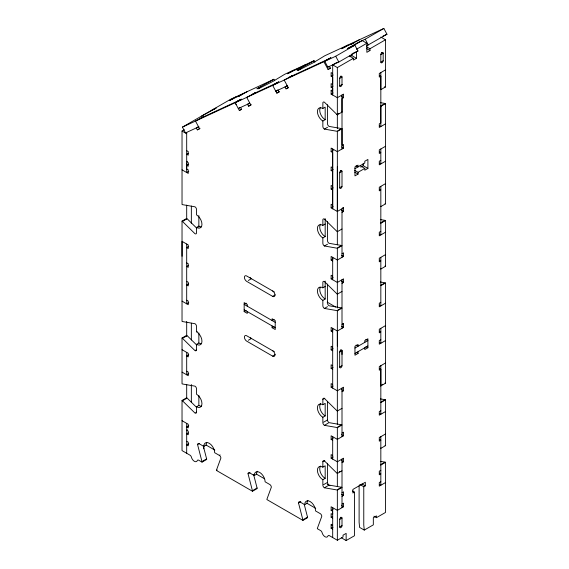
<?xml version="1.0" encoding="UTF-8"?>
<svg xmlns="http://www.w3.org/2000/svg" width="569" height="569" viewBox="0 0 569 569"><rect width="100%" height="100%" fill="white"/><g stroke="black" fill="none" stroke-linecap="round" stroke-linejoin="round"><path stroke-width="0.85" d="M186.689 384.502L186.689 397.752L182.03 400.455L182.03 450.584L189.968 455.164A2.198 1.266 60 0 1 191.426 457.206A4.396 2.539 60 0 0 194.356 461.288A4.396 2.539 60 0 0 197.287 460.584A2.198 1.266 60 0 1 198.752 460.236L202.023 462.128L206.682 459.439A2.198 1.266 60 0 0 206.618 458.884L203.339 446.167M182.03 256.292L182.03 241.348L188.239 244.933L188.239 248.525L186.689 247.629L188.688 246.469M186.689 163.858L186.689 168.936L188.239 169.832L188.239 173.417L182.03 169.832M332.687 513.722L332.687 512.904M332.687 148.986L332.687 208.766L332.687 152.57L331.13 151.674L331.13 148.089L337.346 151.674L343.555 148.089L343.555 144.505L342.005 145.401L342.005 98.593L343.555 97.697L343.555 94.113L337.346 97.697L331.13 94.113L331.13 90.528L331.905 90.073M332.687 95.009L332.687 64.887L337.346 62.192M304.244 504.426L307.523 517.143A2.198 1.266 60 0 1 307.587 517.69L302.928 520.379A2.198 1.266 60 0 0 302.864 519.831L298.49 502.875A2.198 1.266 60 0 1 300.041 501.979L304.7 504.667A7.689 4.438 60 0 1 310.141 501.531A7.689 4.438 60 0 1 315.575 510.941L320.233 513.636A2.198 1.266 60 0 1 321.784 516.325L317.41 528.231A2.191 1.266 60 0 0 317.346 528.708L320.624 530.6A2.198 1.266 60 0 1 322.09 532.641A4.396 2.539 60 0 0 325.013 536.723A4.396 2.539 60 0 0 327.943 536.019A2.198 1.266 60 0 1 329.408 535.671L337.346 540.251L337.346 490.122L342.005 487.434A2.198 1.266 60 0 0 341.556 487.256L329.06 485.087A2.198 1.266 60 0 1 327.509 482.398L327.509 463.251M337.346 345.966L337.346 331.016L343.555 327.431L343.555 323.846L342.78 323.398M342.005 212.351L343.555 211.455L343.555 207.87L337.346 211.455L337.346 131.439L342.005 128.75L342.005 148.986M337.346 128.58L337.346 114.447M356.5 51.722L356.5 58.308L353.392 60.101L353.392 58.308L337.346 67.576L337.346 114.789L342.005 112.1L342.005 95.009M342.005 354.48L342.005 350.746L340.625 349.949M380.362 281.989L385.049 282.807A2.205 1.273 60 0 1 385.49 282.985L385.49 383.236L380.832 385.924L380.832 365.689M379.502 75.407L380.832 76.175L380.832 122.982L379.281 123.878L379.281 127.463L385.49 123.878M380.362 461.338L385.049 462.149A2.198 1.266 60 0 1 385.49 462.327L385.49 512.456L376.429 517.683L373.869 516.204M380.391 206.255A2.205 1.273 60 0 0 380.832 206.583L385.49 203.894L385.49 103.643A2.205 1.273 60 0 0 385.049 103.466L380.362 102.648M380.832 72.59L380.832 89.682L385.49 86.993L385.49 39.78L380.832 37.085M184.32 129.718L182.03 131.041L182.03 204.463A2.198 1.266 60 0 0 182.471 204.648L194.975 206.81A2.198 1.266 60 0 1 196.525 209.499L196.525 214.883A7.689 4.438 60 0 1 201.959 224.3A7.689 4.438 60 0 1 196.525 227.436L196.497 233.126A2.198 1.266 60 0 1 194.975 233.71L182.471 221.448A2.205 1.273 60 0 0 182.03 221.113L186.689 218.425A2.205 1.273 60 0 1 187.13 218.752L196.504 227.956M337.346 131.439A2.191 1.266 60 0 0 336.898 131.261L324.401 129.092A2.198 1.266 60 0 1 322.851 126.403L322.851 121.026A7.689 4.438 60 0 1 317.41 111.609A7.689 4.438 60 0 1 322.851 108.473L322.872 102.776A2.198 1.266 60 0 1 324.401 102.192L336.898 114.461A2.205 1.273 60 0 0 337.346 114.789M327.509 221.618L327.509 240.616A2.198 1.266 60 0 0 329.06 243.304L341.556 245.467A2.191 1.266 60 0 1 342.005 245.652L337.346 248.34A2.191 1.266 60 0 0 336.898 248.162L324.401 245.993A2.198 1.266 60 0 1 322.851 243.304L322.851 237.927A7.689 4.438 60 0 1 317.41 228.51A7.689 4.438 60 0 1 322.851 225.367L322.872 219.677A2.198 1.266 60 0 1 324.401 219.093L336.898 231.363A2.205 1.273 60 0 0 337.346 231.69L342.005 229.001M327.509 284.059L327.509 303.057A2.198 1.266 60 0 0 329.06 305.745L341.556 307.914A2.198 1.266 60 0 1 342.005 308.092L337.346 310.781A2.198 1.266 60 0 0 336.898 310.603L324.401 308.441A2.198 1.266 60 0 1 322.851 305.745L322.851 300.368A7.689 4.438 60 0 1 317.41 290.951A7.689 4.438 60 0 1 322.851 287.814L322.872 282.124A2.198 1.266 60 0 1 324.401 281.534L336.898 293.803A2.205 1.273 60 0 0 337.346 294.137L342.005 291.442M198.595 126.88L185.515 132.933L182.393 127.136L211.54 110.329M235.879 96.865L229.663 100.457L233.525 98.494M240.452 95.286L238.895 96.189L247.415 91.531M202.443 117.328L204.001 116.432L195.48 121.083L199.655 128.807L197.343 129.874L196.305 127.94L198.894 126.446M237.522 101.111L241.384 99.148L235.168 102.733L236.206 104.668M293.59 70.186L287.373 73.771L291.236 71.808M253.682 93.636L255.232 92.74L246.711 97.399L250.865 105.13L248.561 106.197L247.522 104.262L249.464 103.138M298.163 68.607L296.605 69.503L305.126 64.852M275.012 83.771L278.874 81.808L272.665 85.4L276.819 93.131L279.13 92.057L278.092 90.13M197.343 129.874L200.06 128.302M291.172 76.303L292.722 75.407L284.201 80.058L288.362 87.79L286.051 88.856L285.012 86.929L287.082 85.727M347.787 45.122L341.578 48.714L345.44 46.743M240.36 107.335L238.283 108.53L249.827 103.195M352.367 43.543L350.81 44.439L359.331 39.787M327.09 59.695L330.952 57.732L323.875 61.715L182.393 127.136M235.168 102.733L239.329 110.464L241.398 109.269M248.561 106.197L251.278 104.625M351.841 46.566L362.197 40.584L366.856 43.272L366.856 52.334L369.957 50.541L369.957 48.742L385.49 39.78M335.703 56.246L354.864 45.186L357.979 50.99L338.825 62.042L327.858 67.114L324.743 61.317L335.703 56.246L338.825 62.042M354.864 45.186L347.36 48.657L357.709 42.682L365.213 39.211L383.855 28.45L386.97 34.247L366.834 45.705M277.85 90.002L275.78 91.196L287.324 85.855M276.819 93.131L279.407 91.63M286.051 88.856L288.12 87.662M356.5 49.254L366.856 43.272M327.858 67.114L329.238 66.317M349.978 56.694L351.841 55.62L356.5 58.308M323.875 61.715L328.036 69.446L330.625 67.953M188.239 153.367L186.689 154.263L188.239 155.159L188.239 151.574L186.689 150.678M332.687 73.486L331.13 72.59L331.13 76.175L333.199 74.98M187.464 161.29L186.689 161.738L188.239 162.634L188.239 166.219L186.689 165.323L188.688 164.171M339.672 78.422L342.005 77.071L340.447 76.175M380.832 54.652L383.165 53.308L381.763 52.504M331.13 76.175L332.687 77.071L332.687 84.546L331.13 83.65L331.13 87.235L333.199 86.04M188.759 171.326L186.689 172.521L186.689 132.385M331.13 94.113L333.199 92.918M385.49 69.902L379.281 73.486L379.281 77.071L380.832 76.175M322.851 108.473L325.176 107.128L325.176 119.682L322.851 121.026M336.898 114.461L338.839 113.338M384.267 87.114L385.049 86.666A2.205 1.273 60 0 0 385.49 86.993M324.401 129.092L327.509 127.3M337.673 130.813L341.556 128.573A2.191 1.266 60 0 1 342.005 128.75M384.267 103.914L380.391 106.154A2.205 1.273 60 0 1 380.832 106.332L385.49 103.643M182.471 221.448L186.355 219.2M196.525 227.436L198.858 226.092A7.689 4.438 60 0 0 201.44 226.825M331.13 151.674L333.199 150.479M332.687 167.819L331.13 166.923L331.13 170.508L333.199 169.313M339.672 172.748L342.005 171.404L342.005 186.348A1.65 0.953 -60 0 1 340.838 188.367A1.65 0.953 -60 0 1 339.672 187.692L339.672 172.748A1.65 0.953 -60 0 1 340.838 170.728A1.65 0.953 -60 0 1 342.005 171.404L340.447 170.508M385.49 146.297L379.281 149.882L379.281 153.466L380.832 152.57L379.502 151.802M354.9 168.737L364.793 163.026L364.793 161.233L367.901 159.441L367.901 168.41L364.793 170.202L364.793 168.41L360.134 165.721M188.439 265.446L186.689 266.456L188.239 267.352L188.239 263.767L186.689 262.871M360.753 167.151L363.242 165.721L367.901 168.41M354.736 170.373L358.065 172.293L364.793 168.41M332.687 186.348L331.13 185.451L331.13 189.036L333.199 187.841M380.832 160.344L379.281 161.24L379.281 164.825L385.49 161.24M358.065 172.293L358.065 174.086L354.956 175.878L354.956 166.916L358.065 165.124L358.065 166.916L356.066 165.764M339.672 187.692L342.005 186.348M188.688 283.839L186.689 284.991L188.239 285.887L188.239 282.295L186.689 281.399M332.687 205.181L331.13 204.285L331.13 207.87L333.199 206.675M385.49 183.659L379.281 187.244L379.281 190.835L380.832 189.939L379.502 189.164M188.759 302.623L186.689 303.818L186.689 244.037M322.851 225.367L325.176 224.022M248.297 280.503L251.406 278.71A3.293 1.899 60 0 1 250.125 277.537M322.851 237.927L325.176 236.576L325.176 218.645M324.401 245.993L327.509 244.201M337.673 247.714L341.556 245.467M384.267 220.808L380.391 223.055A2.205 1.273 60 0 1 380.832 223.233L385.49 220.544L385.49 266.335L380.832 269.03A2.205 1.273 60 0 1 380.604 268.881M195.75 412.603L196.525 412.155L196.525 406.778A7.689 4.438 60 0 0 201.959 403.641A7.689 4.438 60 0 0 196.525 394.225L196.525 388.84A2.198 1.266 60 0 0 194.975 386.152L182.471 383.99A2.198 1.266 60 0 1 182.03 383.805L182.03 338.014L186.689 335.326A2.198 1.266 60 0 1 187.13 335.653L196.504 344.857M182.03 338.014A2.198 1.266 60 0 1 182.471 338.342L186.355 336.101M195.75 350.163L196.525 349.715L196.525 344.337A7.689 4.438 60 0 0 201.959 341.194A7.689 4.438 60 0 0 196.525 331.784L197.301 331.336M246.235 303.213L244.165 304.408L275.232 322.346M342.005 253.753L343.555 252.856L343.555 256.441L337.346 260.026L331.13 256.441L331.13 260.026L333.199 258.831M380.832 231.334L379.281 232.23L379.281 235.815L385.49 232.23M247.259 306.207L247.259 304.415L244.158 302.623L244.158 311.592L246.149 310.439M274.244 291.897L246.747 276.022A3.293 1.899 60 0 0 244.414 277.366A3.293 1.899 60 0 0 246.747 281.399L272.629 296.349L275.218 294.849M196.525 344.337L198.858 342.993A7.689 4.438 60 0 0 201.44 343.726M188.759 354.786L186.689 355.981L188.239 356.877L188.239 353.285L182.03 349.7M332.687 276.171L331.13 275.275L331.13 278.86L333.199 277.665M322.851 287.814L325.176 286.47M385.49 254.649L379.281 258.234L379.281 261.825L380.832 260.929L379.502 260.154M274.109 319.401L272.11 320.56L272.11 318.761L275.218 320.56L275.218 329.522L272.11 327.73L272.11 325.937M342.005 283.341L343.555 282.444L343.555 278.86L337.346 282.444L331.13 278.86M188.759 373.613L186.689 374.807L186.689 352.389M248.297 340.283L251.406 338.491A3.293 1.899 60 0 1 250.545 337.808M272.11 327.73L274.109 326.578M322.851 300.368L325.176 299.024L325.176 281.086M324.401 308.441L327.509 306.641M337.673 310.155L341.556 307.914M384.267 283.255L380.391 285.496A2.205 1.273 60 0 1 380.832 285.674L385.49 282.985M182.03 400.455A2.198 1.266 60 0 1 182.471 400.789L186.355 398.549M274.244 351.678L246.747 335.802A3.293 1.899 60 0 0 244.414 337.147A3.293 1.899 60 0 0 246.747 341.18L272.629 356.13L275.218 354.629M196.525 406.778L198.858 405.434A7.689 4.438 60 0 0 201.44 406.166M337.346 331.016L331.13 327.431L331.13 331.016L333.128 329.864M342.005 324.743L343.555 323.846M380.832 302.324L379.281 303.22L379.281 306.805L385.49 303.22M188.759 425.776L186.689 426.97L188.239 427.867L188.239 424.275L182.03 420.69M187.464 429.808L186.689 430.256L188.239 431.153L188.239 434.737L186.675 433.834L188.225 432.938M332.687 347.161L331.13 346.265L331.13 349.85L333.128 348.697M339.672 352.09L342.005 350.746L342.005 365.689A1.65 0.953 -60 0 1 340.838 367.709A1.65 0.953 -60 0 1 339.672 367.033L339.672 352.09A1.65 0.953 -60 0 1 340.838 350.07A1.65 0.953 -60 0 1 342.005 350.746M385.49 325.639L379.281 329.223L379.281 332.815L380.832 331.912L379.502 331.144M188.759 443.706L186.689 444.901L188.239 445.797L188.239 442.213L186.675 441.309M354.956 348.05L367.901 340.575L365.831 339.38M354.956 353.427L367.901 345.959M202.023 462.128A2.198 1.266 60 0 0 201.959 461.573L197.585 444.617L199.527 443.5M332.687 365.689L331.13 364.793L331.13 368.385L333.128 367.225M380.832 339.686L379.281 340.582L379.281 344.174L385.49 340.582M358.065 351.635L358.065 353.427L354.956 355.22L354.956 346.258L358.065 344.465L358.065 346.258L356.066 345.106M364.793 342.367L364.793 340.575L367.901 338.783L367.901 347.751L364.793 349.544L364.793 347.751M339.672 367.033L342.005 365.689M197.585 444.617A2.198 1.266 60 0 1 199.143 443.72L203.802 446.409L206.127 445.065A7.689 4.438 60 0 1 206.739 442.533M202.735 461.125L206.618 458.884M332.687 384.523L331.13 383.627L331.13 387.212L333.128 386.059M203.802 446.409A7.689 4.438 60 0 1 209.236 443.272A7.689 4.438 60 0 1 214.669 452.689L219.328 455.378L220.111 454.93M385.49 363.001L379.281 366.585L379.281 370.177L380.832 369.281L380.832 414.26L379.452 413.464M327.509 401.821L327.509 419.958A2.198 1.266 60 0 0 329.06 422.646L341.556 424.808A2.198 1.266 60 0 1 342.005 424.993L337.346 427.682A2.198 1.266 60 0 0 336.898 427.504L324.401 425.335A2.198 1.266 60 0 1 322.851 422.646L322.851 417.269A7.689 4.438 60 0 1 317.41 407.852A7.689 4.438 60 0 1 322.851 404.715L322.851 399.331L324.792 398.215M342.005 391.692L343.555 390.796L343.555 387.212L337.346 390.796L331.13 387.212M322.851 404.715L325.176 403.364L325.176 415.925L322.851 417.269M253.575 474.446L257.074 488.01A2.198 1.266 60 0 1 257.138 488.565L252.48 491.253L216.448 470.449L217.223 470.001M381.941 384.701L382.717 384.253M342.005 408.343L337.346 411.031A2.198 1.266 60 0 1 336.898 410.704L324.401 398.435A2.198 1.266 60 0 0 322.851 399.331M323.626 422.198L327.509 419.958M324.401 425.335L328.285 423.094M252.48 491.253A2.198 1.266 60 0 0 252.416 490.706L248.041 473.742L249.976 472.626M337.673 427.056L341.556 424.808M381.166 401.949L385.049 399.701A2.198 1.266 60 0 1 385.49 399.886L385.49 445.676L380.832 448.372A2.198 1.266 60 0 1 380.497 448.13M248.041 473.742A2.198 1.266 60 0 1 249.592 472.846L254.251 475.542L256.583 474.197A7.689 4.438 60 0 1 257.465 471.274M385.49 399.886L380.832 402.575A2.198 1.266 60 0 0 380.384 402.397M342.005 433.094L343.555 432.198L343.555 435.783L337.346 439.368L331.13 435.783L331.13 439.368L333.199 438.173M380.832 410.676L379.281 411.572L379.281 415.157L385.49 411.572M253.191 490.258L257.074 488.01M337.346 490.122A2.198 1.266 60 0 0 336.898 489.945L324.401 487.782A2.198 1.266 60 0 1 322.851 485.087L322.851 479.71A7.689 4.438 60 0 1 317.41 470.293A7.689 4.438 60 0 1 322.851 467.156L322.851 461.772L324.792 460.655M332.687 455.513L331.13 454.617L331.13 458.201L333.199 457.007M322.851 467.156L325.176 465.812L325.176 478.365L322.851 479.71M385.49 433.991L379.281 437.575L379.281 441.167L380.832 440.271L379.502 439.503M342.005 462.682L343.555 461.786L343.555 458.201L337.346 461.786L331.13 458.201M339.231 471.801L340.006 471.352M342.005 470.783L337.346 473.479A2.198 1.266 60 0 1 336.898 473.145L324.401 460.876A2.198 1.266 60 0 0 322.851 461.772M323.626 484.639L327.509 482.398M324.401 487.782L328.285 485.535M298.49 502.875L300.816 501.531M304.7 504.667L307.032 503.323A7.689 4.438 60 0 1 307.914 500.4M337.673 489.496L341.556 487.256M381.166 464.389L385.049 462.149M385.49 462.327L380.832 465.015A2.198 1.266 60 0 0 380.384 464.837M342.005 492.726L343.555 491.829L343.555 495.414L342.005 496.31M380.832 470.307L379.281 471.203L379.281 474.795L380.832 473.892L379.502 473.124M303.64 519.383L307.523 517.143M341.485 537.861L346.144 540.55L354.451 535.756L354.451 492.114L352.901 493.01L352.901 489.425L365.326 482.249L365.326 485.841L363.769 486.737L359.779 484.425M342.005 504.084L343.555 503.188L343.555 506.773L337.346 510.357L331.13 506.773L331.13 510.357L333.199 509.163M380.832 481.666L379.281 482.562L379.281 486.146L385.49 482.562M332.687 514.547L331.13 513.651L331.13 517.235L332.687 516.339M339.672 519.476L342.005 518.131L342.005 525.827C342.154 526.894 340.042 528.757 339.672 527.171L339.672 519.476A1.65 0.953 -60 0 1 340.838 517.463A1.65 0.953 -60 0 1 342.005 518.131L340.447 517.235M332.687 529.191L331.13 528.295L331.13 524.71L331.905 524.262M331.13 528.295L333.071 527.171M339.672 526.951L342.005 525.607M337.346 540.251L343.036 536.965L343.036 535.173L346.144 533.373L346.144 540.55M359.11 485.784L359.11 522.306L359.608 527.399L364.267 530.088L373.328 524.86L373.328 517.683L376.429 515.891L376.429 517.683M274.685 80.734L273.909 79.283L256.889 88.792L260.73 87.043L258.006 88.828L259.329 88.316L273.156 81.267L284.621 74.333L314.095 60.705L314.87 62.156M314.095 60.705L297.075 70.207L300.916 68.465L298.192 70.243L299.522 69.738L313.341 62.69L324.807 55.748L383.855 28.45M273.909 79.283L230.545 99.333L211.903 110.094L216.142 108.131L201.547 116.076M231.22 99.561L242.757 94.219M288.924 72.875L300.468 67.54M343.128 47.817L354.672 42.476M200.153 118.388L239.826 100.044M251.37 94.703L277.323 82.704M288.86 77.37L328.533 59.027M383.015 36.075L386.97 34.247M352.73 53.415L357.979 50.99M239.329 110.464L241.633 109.397L240.595 107.463M328.036 69.446L330.34 68.38L329.302 66.445M341.556 128.573L329.06 126.403A2.198 1.266 60 0 1 327.509 123.715L327.509 104.717M380.362 219.549L385.049 220.359A2.205 1.273 60 0 1 385.49 220.544M380.362 398.89L385.049 399.701M381.763 52.426L383.165 53.23L383.165 60.783L380.832 62.128L380.832 54.574A1.65 0.953 -60 0 1 381.998 52.561A1.65 0.953 -60 0 1 383.165 53.23M366.628 46.822L369.957 48.742M366.628 48.614L369.957 50.541M349.402 56.004L353.392 58.308M332.687 64.887L337.346 67.576M331.13 87.235L332.687 88.131L332.687 91.424L331.13 90.528M341.556 96.545L343.555 97.697M379.452 125.77L380.832 126.567L380.832 106.332M379.452 163.132L380.832 163.929L380.832 148.986M341.485 146.894L343.555 148.089M354.736 172.165L358.065 174.086M331.13 170.508L332.687 171.404M331.13 189.036L332.687 189.932M342.78 207.422L343.555 207.87M341.485 210.26L343.555 211.455M379.452 234.122L380.832 234.919L380.832 186.348M331.13 207.87L337.346 211.455M182.03 131.041L186.689 133.729M341.556 255.289L343.555 256.441M331.13 260.026L332.687 260.922M341.556 281.292L343.555 282.444M379.452 305.112L380.832 305.909L380.832 257.337M327.182 302.125L335.603 306.99M379.452 342.474L380.832 343.271L380.832 328.327M341.485 326.236L343.555 327.431M365.903 346.599L367.901 347.751M331.13 331.016L332.687 331.912M356.735 352.659L358.065 353.427M379.502 368.513L380.832 369.281M331.13 349.85L332.687 350.746M244.165 309.792L275.232 327.723M244.158 311.592L247.259 313.384L247.259 311.592M331.13 368.385L332.687 369.281M186.689 300.233L188.239 301.129L188.239 304.714L182.03 301.129M341.485 389.601L343.555 390.796M341.556 434.631L343.555 435.783M331.13 439.368L332.687 440.271M186.689 371.223L188.239 372.119L188.239 375.704L182.03 372.119M341.556 460.634L343.555 461.786M379.452 484.454L380.832 485.25L380.832 436.679M361.998 483.913L365.326 485.841M352.453 490.962L354.451 492.114M327.253 484.212L329.899 485.741M341.556 494.262L343.555 495.414M341.485 505.578L343.555 506.773M331.13 510.357L332.687 511.261M206.127 445.065L214.826 450.086M256.583 474.197L264.549 478.799M307.032 503.323L315.731 508.345M331.13 517.235L332.701 518.139M331.13 524.71L332.701 525.614M302.928 520.379L266.897 499.575A2.198 1.266 60 0 1 266.961 499.105L271.335 487.199A2.198 1.266 60 0 0 269.784 484.504L265.126 481.815A7.689 4.438 60 0 0 259.684 472.398A7.689 4.438 60 0 0 254.251 475.542M182.471 338.342L194.975 350.611A2.198 1.266 60 0 0 196.525 349.715M196.504 407.297L187.13 398.094A2.198 1.266 60 0 0 186.689 397.767M182.471 400.789L194.975 413.051A2.198 1.266 60 0 0 196.525 412.155M365.213 39.211L368.335 45.008M364.267 530.088L363.769 524.995L363.769 486.737M363.242 163.275L363.242 165.721M351.841 53.97L351.841 55.62M342.005 208.766L342.005 257.337M342.005 279.756L342.005 328.327M342.005 388.108L342.005 436.679M342.005 459.098L342.005 507.669M337.346 166.625L337.346 244.898M337.346 248.34L337.346 307.957M337.346 310.781L337.346 424.239M337.346 427.682L337.346 486.502M332.687 257.337L332.687 279.756M332.687 328.327L332.687 388.108M332.687 436.679L332.687 459.098M332.687 507.669L332.687 537.563M203.794 446.153L203.794 448.777M198.858 215.63L198.858 227.173M198.858 332.943L198.858 342.993M198.858 395.391L198.858 405.434M196.525 331.784L196.525 326.4A2.198 1.266 60 0 0 194.975 323.711L182.471 321.549A2.198 1.266 60 0 1 182.03 321.364L182.03 221.113M191.348 206.028L191.348 223.66M191.348 323.213L191.348 339.949M191.348 384.537L191.348 402.212M186.689 205.103L186.689 219.207M186.689 321.407L186.689 336.379M186.689 423.379L186.689 453.273M385.49 203.894A2.205 1.273 60 0 1 385.049 203.56M385.49 266.335A2.205 1.273 60 0 1 385.049 266.007M385.49 383.236A2.198 1.266 60 0 1 385.049 382.901M380.832 385.924A2.198 1.266 60 0 1 380.384 385.597M385.49 445.676A2.198 1.266 60 0 1 385.049 445.349M272.629 290.965A3.293 1.899 60 0 1 274.962 294.998A3.293 1.899 60 0 1 272.629 296.349M272.629 350.746A3.293 1.899 60 0 1 274.962 354.779A3.293 1.899 60 0 1 272.629 356.13M342.005 112.1A2.205 1.273 60 0 1 341.556 111.773M325.176 119.682A7.689 4.438 60 0 1 320.397 113.629A7.689 4.438 60 0 1 320.624 107.342M325.176 236.576A7.689 4.438 60 0 1 320.397 230.53A7.689 4.438 60 0 1 320.624 224.243M325.176 299.024A7.689 4.438 60 0 1 320.198 287.352M325.176 478.365A7.689 4.438 60 0 1 320.397 472.313A7.689 4.438 60 0 1 320.624 466.025M325.176 415.918A7.689 4.438 60 0 1 320.397 409.872A7.689 4.438 60 0 1 320.624 403.585M219.328 455.378A2.198 1.266 60 0 1 220.886 458.066L216.512 469.973A2.198 1.266 60 0 0 216.448 470.449M383.165 60.705A1.65 0.953 -60 0 1 381.998 62.718A1.65 0.953 -60 0 1 380.832 62.049M342.005 84.468A1.65 0.953 -60 0 1 340.838 86.481A1.65 0.953 -60 0 1 339.672 85.812M342.005 84.546L339.672 85.891L339.672 78.337A1.65 0.953 -60 0 1 340.838 76.324A1.65 0.953 -60 0 1 342.005 76.993L342.005 84.546"/></g></svg>
